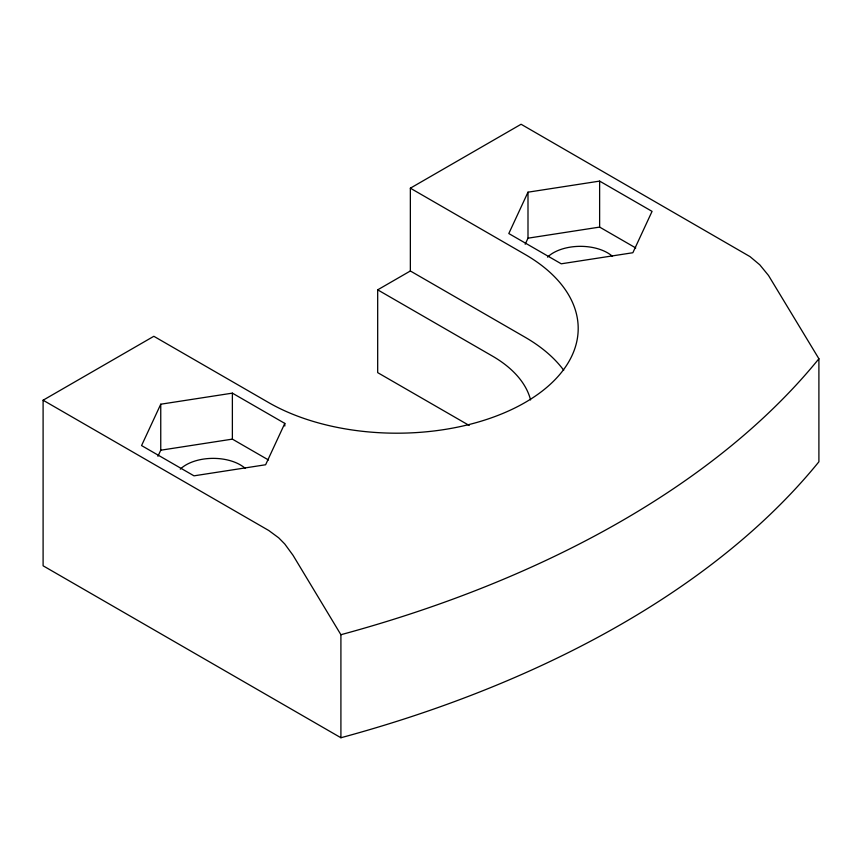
<?xml version="1.0" encoding="UTF-8"?>
<svg xmlns="http://www.w3.org/2000/svg" width="862" height="862" viewBox="0 0 862 862"><rect width="100%" height="100%" fill="white"/><g stroke="black" fill="none" stroke-linecap="round" stroke-linejoin="round"><path stroke-width="1.29" d="M160.752 404.213L141.562 445.568L193.993 475.835L265.615 464.758L284.805 423.404L232.374 393.137L160.752 404.213L160.752 450.212L157.929 456.289M527.997 192.183L508.806 233.537L561.248 263.804L632.87 252.728L652.06 211.373L599.629 181.106L527.997 192.183L527.997 238.181L525.184 244.258M410.355 188.185L521.09 124.257L749.994 256.607L759.788 264.817L768.495 275.452L818.9 358.754L818.9 461.784A994.134 573.963 0 0 1 340.91 737.743L43.1 565.795L43.1 400.216L153.835 336.288L268.545 402.522A181.386 104.722 0 0 0 525.066 402.522A181.386 104.722 0 0 0 525.066 254.419L410.355 188.185L410.355 270.98L525.066 337.214A181.386 104.722 0 0 1 563.716 370.261M469.23 425.472L377.685 372.632L377.685 289.837L410.355 270.98M527.997 238.181L599.629 227.094L635.747 247.954M160.752 450.212L232.374 439.124L268.491 459.985M377.685 289.837L492.407 356.071A135.194 78.054 0 0 1 530.572 399.946M43.1 400.216L268.772 530.507L278.685 537.823L284.751 543.976L293.026 555.29L340.91 634.712L340.91 737.743M599.629 181.106L599.629 227.094M284.805 423.404L284.805 426.033M232.374 393.137L232.374 439.124M818.9 358.754A994.134 573.963 0 0 1 340.91 634.712M180.277 469.154A38.305 22.11 0 0 1 245.25 468.389M547.532 257.124A38.305 22.11 0 0 1 612.505 256.359"/></g></svg>
